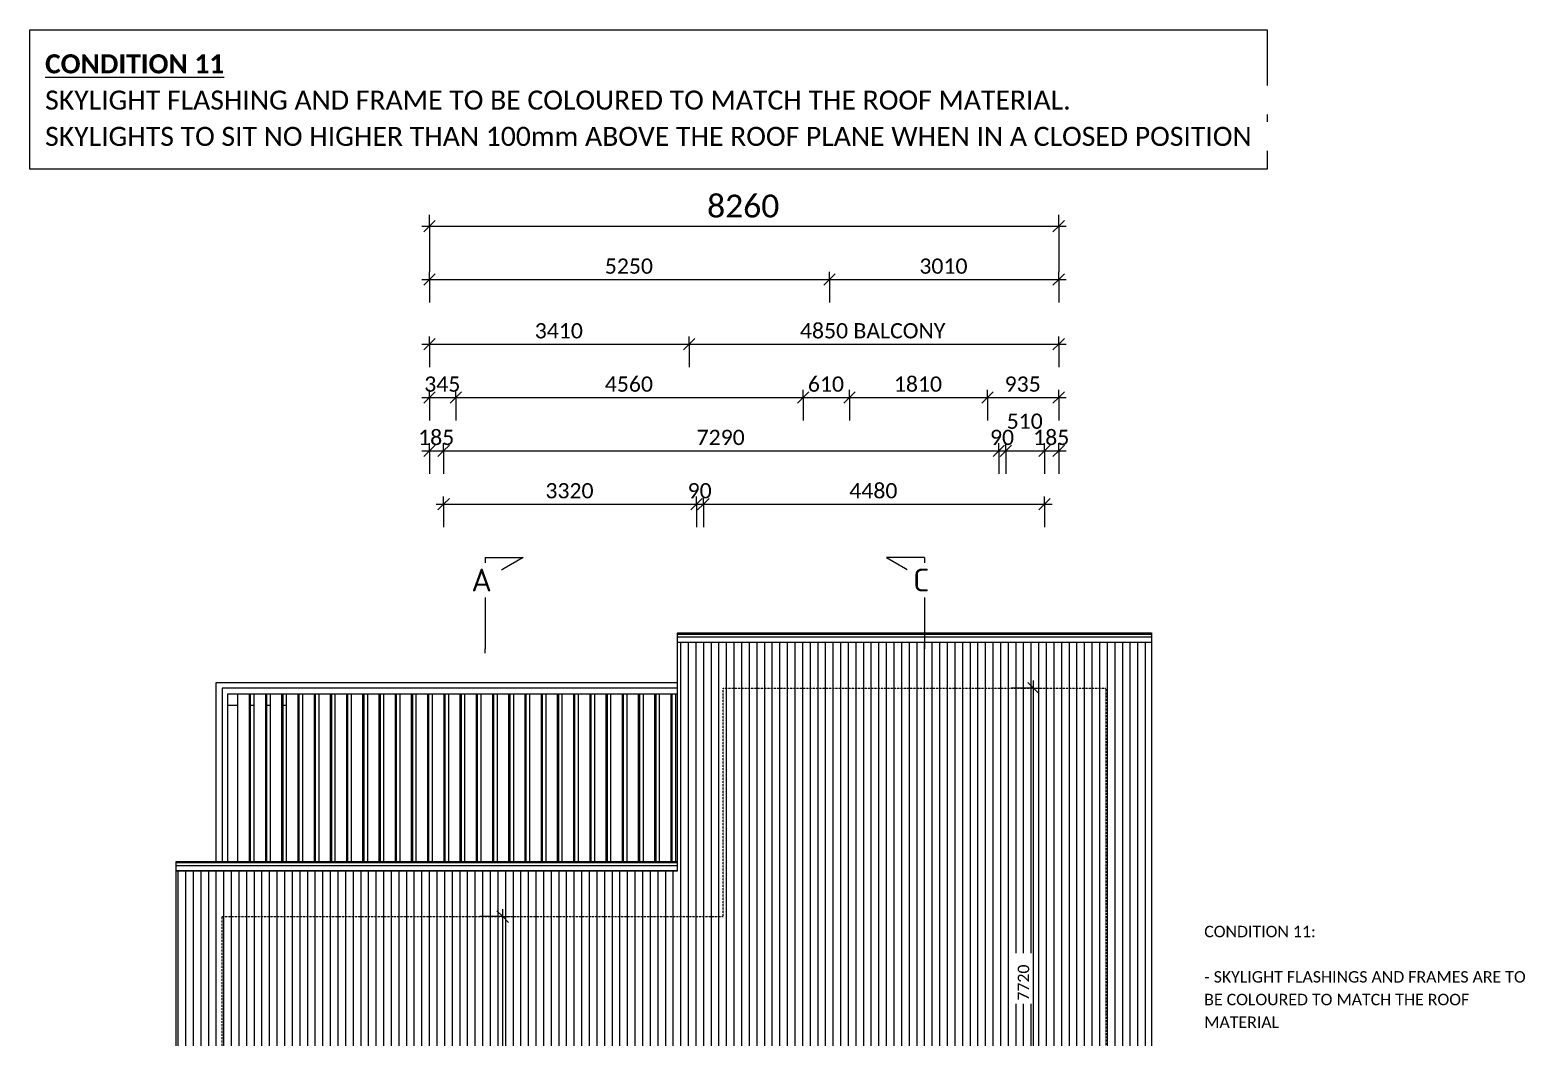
# Model space of a CAD drawing. Header units: millimetres. Extents: x 21531 to 45083, y 2320 to 36941.
# Drawn here: x 25453 to 45083, y 23731 to 36941 of the extents above; entities that cross this region are included whole.
import ezdxf

# ---------------------------------------------------------------- set-up
doc = ezdxf.new("R2010")
doc.units = ezdxf.units.MM
doc.linetypes.add('Overhead', pattern=[3.96875, 2.38125, -1.5875])
for name, color, linetype, lineweight in [('A-ANNO-DIMS', 211, 'Continuous', 9), ('A-ANNO-DIMS-100', 211, 'Continuous', 9), ('A-DETL-MBND', 5, 'Continuous', 9), ('A-FLOR-OVHD', 1, 'Overhead', 9), ('A-ROOF', 132, 'Continuous', 9), ('A-ROOF-OTLN', 132, 'Continuous', 9), ('A-ROOF-PATT', 132, 'Continuous', 9), ('G-ANNO-SYMB', 111, 'Continuous', 9), ('G-ANNO-TEXT', 231, 'Continuous', 9)]:
    doc.layers.add(name, color=color, linetype=linetype, lineweight=lineweight)
doc.styles.add('Calibri_1', font='calibri.ttf', dxfattribs={"height": 200})
doc.styles.add('Calibri_3', font='calibri.ttf', dxfattribs={"height": 150})
doc.styles.add('Calibri_5', font='calibri.ttf', dxfattribs={"height": 300})
doc.styles.add('Calibri_6', font='calibri.ttf', dxfattribs={"height": 250})
doc.styles.add('Calibri_B', font='calibrib.ttf', dxfattribs={"height": 250})
doc.styles.add('ISOCPEUR_1', font='ISOCPEUR.ttf', dxfattribs={"height": 300})
doc.dimstyles.new('1_5mm_Calibri_Orange', dxfattribs={"dimscale": 304.8, "dimtxt": 176.602264, "dimasz": 0.492126, "dimexe": 0.328084, "dimexo": 0.0625, "dimgap": 0, "dimtad": 1, "dimdec": 0, "dimzin": 0, "dimdsep": 46, "dimtxsty": 'Calibri_3', "dimblk1": 'OBLIQUE', "dimblk2": 'OBLIQUE', "dimsah": 1, "dimcen": 0.09, "dimdle": 0.328084, "dimazin": 0, "dimtfac": 1, "dimtdec": 4, "dimtix": 1, "dimtmove": 0, "dimatfit": 3, "dimfxl": 0.984252, "dimfxlon": 1, "dimtvp": 1, "dimtfill": 1, "dimtolj": 1, "dimtzin": 0, "dimarcsym": 2})
doc.dimstyles.new('2_0mm_Calibrii', dxfattribs={"dimscale": 304.8, "dimtxt": 235.469685, "dimasz": 0.492126, "dimexe": 0.328084, "dimexo": 0.0625, "dimgap": 0, "dimtad": 1, "dimdec": 0, "dimzin": 0, "dimdsep": 46, "dimtxsty": 'Calibri_1', "dimblk1": 'OBLIQUE', "dimblk2": 'OBLIQUE', "dimsah": 1, "dimcen": 0.09, "dimdle": 0.328084, "dimazin": 0, "dimtfac": 1, "dimtdec": 4, "dimtix": 1, "dimtmove": 0, "dimatfit": 3, "dimfxl": 0.984252, "dimfxlon": 1, "dimtvp": 1, "dimtolj": 1, "dimtzin": 0, "dimarcsym": 2})
doc.dimstyles.new('2_0mm_Calibrii_1', dxfattribs={"dimscale": 304.8, "dimtxt": 235.469685, "dimasz": 0.492126, "dimexe": 0.328084, "dimexo": 0.0625, "dimgap": 0, "dimtad": 1, "dimdec": 0, "dimzin": 0, "dimdsep": 46, "dimtxsty": 'Calibri_1', "dimblk1": 'OBLIQUE', "dimblk2": 'OBLIQUE', "dimsah": 1, "dimcen": 0.09, "dimdle": 0.328084, "dimazin": 0, "dimtfac": 1, "dimtdec": 4, "dimtix": 1, "dimtmove": 2, "dimatfit": 3, "dimfxl": 0.984252, "dimfxlon": 1, "dimtvp": 1, "dimtolj": 1, "dimtzin": 0, "dimarcsym": 2})
doc.dimstyles.new('3_0mm_CALIBRI', dxfattribs={"dimscale": 304.8, "dimtxt": 353.204527, "dimasz": 0.492126, "dimexe": 0.492126, "dimexo": 0.0625, "dimgap": 0, "dimtad": 1, "dimdec": 0, "dimzin": 0, "dimdsep": 46, "dimtxsty": 'Calibri_5', "dimblk1": 'OBLIQUE', "dimblk2": 'OBLIQUE', "dimsah": 1, "dimcen": 0.09, "dimdle": 0.328084, "dimazin": 0, "dimtfac": 1, "dimtdec": 4, "dimtix": 1, "dimtmove": 0, "dimatfit": 3, "dimfxl": 1.968504, "dimfxlon": 1, "dimtvp": 1, "dimtolj": 1, "dimtzin": 0, "dimarcsym": 2})

# ---------------------------------------------------------------- blocks, each defined once
blk = doc.blocks.new('Columns 1 - Columns 1-1600420-3_ FIRST FLOOR')
at = {"layer": 'A-DETL-MBND', "color": 9}
for p, q in [((28180, 28224), (28336, 28224)), ((28180, 28224), (28180, 26024)), ((28336, 28224), (28347, 28224)), ((28336, 26024), (28336, 28224)), ((28347, 28224), (28347, 26024)), ((28393, 28224), (28549, 28224)), ((28393, 28224), (28393, 26024)), ((28549, 28224), (28560, 28224)), ((28549, 26024), (28549, 28224)), ((28560, 28224), (28560, 26024)), ((28606, 28224), (28762, 28224)), ((28606, 28224), (28606, 26024)), ((28762, 28224), (28772, 28224)), ((28762, 26024), (28762, 28224)), ((28772, 28224), (28772, 26024)), ((28819, 28224), (28975, 28224)), ((28819, 28224), (28819, 26024)), ((28975, 28224), (28985, 28224)), ((28975, 26024), (28975, 28224)), ((28985, 28224), (28985, 26024)), ((29032, 28224), (29188, 28224)), ((29032, 28224), (29032, 26024)), ((29188, 28224), (29198, 28224)), ((29188, 26024), (29188, 28224)), ((29198, 28224), (29198, 26024)), ((29245, 28224), (29400, 28224)), ((29245, 28224), (29245, 26024)), ((29400, 28224), (29411, 28224)), ((29400, 26024), (29400, 28224)), ((29411, 28224), (29411, 26024)), ((29458, 28224), (29613, 28224)), ((29458, 28224), (29458, 26024)), ((29613, 28224), (29624, 28224)), ((29613, 26024), (29613, 28224)), ((29624, 28224), (29624, 26024)), ((29671, 28224), (29826, 28224)), ((29671, 28224), (29671, 26024)), ((29826, 28224), (29837, 28224)), ((29826, 26024), (29826, 28224)), ((29837, 28224), (29837, 26024)), ((29884, 28224), (30039, 28224)), ((29884, 28224), (29884, 26024)), ((30039, 28224), (30050, 28224)), ((30039, 26024), (30039, 28224)), ((30050, 28224), (30050, 26024)), ((30096, 28224), (30252, 28224)), ((30096, 28224), (30096, 26024)), ((30252, 28224), (30263, 28224)), ((30252, 26024), (30252, 28224)), ((30263, 28224), (30263, 26024)), ((30309, 28224), (30465, 28224)), ((30309, 28224), (30309, 26024)), ((30465, 28224), (30476, 28224)), ((30465, 26024), (30465, 28224)), ((30476, 28224), (30476, 26024)), ((30522, 28224), (30678, 28224)), ((30522, 28224), (30522, 26024)), ((30678, 28224), (30688, 28224)), ((30678, 26024), (30678, 28224)), ((30688, 28224), (30688, 26024)), ((30735, 28224), (30891, 28224)), ((30735, 28224), (30735, 26024)), ((30891, 28224), (30901, 28224)), ((30891, 26024), (30891, 28224)), ((30901, 28224), (30901, 26024)), ((30948, 28224), (31104, 28224)), ((30948, 28224), (30948, 26024)), ((31104, 28224), (31114, 28224)), ((31104, 26024), (31104, 28224)), ((31114, 28224), (31114, 26024)), ((31161, 28224), (31316, 28224)), ((31161, 28224), (31161, 26024)), ((31316, 28224), (31327, 28224)), ((31316, 26024), (31316, 28224)), ((31327, 28224), (31327, 26024)), ((31374, 28224), (31529, 28224)), ((31374, 28224), (31374, 26024)), ((31529, 28224), (31540, 28224)), ((31529, 26024), (31529, 28224)), ((31540, 28224), (31540, 26024)), ((31587, 28224), (31742, 28224)), ((31587, 28224), (31587, 26024)), ((31742, 28224), (31753, 28224)), ((31742, 26024), (31742, 28224)), ((31753, 28224), (31753, 26024)), ((31800, 28224), (31955, 28224)), ((31800, 28224), (31800, 26024)), ((31955, 28224), (31966, 28224)), ((31955, 26024), (31955, 28224)), ((31966, 28224), (31966, 26024)), ((32012, 28224), (32168, 28224)), ((32012, 28224), (32012, 26024)), ((32168, 28224), (32179, 28224)), ((32168, 26024), (32168, 28224)), ((32179, 28224), (32179, 26024)), ((32225, 28224), (32381, 28224)), ((32225, 28224), (32225, 26024)), ((32381, 28224), (32392, 28224)), ((32381, 26024), (32381, 28224)), ((32392, 28224), (32392, 26024)), ((32438, 28224), (32594, 28224)), ((32438, 28224), (32438, 26024)), ((32594, 28224), (32604, 28224)), ((32594, 26024), (32594, 28224)), ((32604, 28224), (32604, 26024)), ((32651, 28224), (32807, 28224)), ((32651, 28224), (32651, 26024)), ((32807, 28224), (32817, 28224)), ((32807, 26024), (32807, 28224)), ((32817, 28224), (32817, 26024)), ((32864, 28224), (33020, 28224)), ((32864, 28224), (32864, 26024)), ((33020, 28224), (33030, 28224)), ((33020, 26024), (33020, 28224)), ((33030, 28224), (33030, 26024)), ((33077, 28224), (33232, 28224)), ((33077, 28224), (33077, 26024)), ((33232, 28224), (33243, 28224)), ((33232, 26024), (33232, 28224)), ((33243, 28224), (33243, 26024)), ((33290, 28224), (33445, 28224)), ((33290, 28224), (33290, 26024)), ((33445, 28224), (33456, 28224)), ((33445, 26024), (33445, 28224)), ((33456, 28224), (33456, 26024)), ((33503, 28224), (33658, 28224)), ((33503, 28224), (33503, 26024)), ((33658, 28224), (33669, 28224)), ((33658, 26024), (33658, 28224)), ((33669, 28224), (33669, 26024)), ((33716, 28224), (33871, 28224)), ((33716, 28224), (33716, 26024)), ((33871, 28224), (33882, 28224)), ((33871, 26024), (33871, 28224)), ((33882, 28224), (33882, 26024)), ((33928, 28224), (33955, 28224)), ((33928, 28224), (33928, 26024))]:
    blk.add_line(p, q, dxfattribs=at)
blk = doc.blocks.new('Casework 1 - Casework 1-1662765-3_ FIRST FLOOR')
at = {"layer": 'A-DETL-MBND'}
for p, q in [((28050, 26024), (28050, 28224)), ((28050, 28224), (28180, 28224)), ((28347, 28224), (28393, 28224)), ((28560, 28224), (28606, 28224)), ((28772, 28224), (28819, 28224)), ((28985, 28224), (29032, 28224)), ((29198, 28224), (29245, 28224)), ((29411, 28224), (29458, 28224)), ((29624, 28224), (29671, 28224)), ((29837, 28224), (29884, 28224)), ((30050, 28224), (30096, 28224)), ((30263, 28224), (30309, 28224)), ((30476, 28224), (30522, 28224)), ((30688, 28224), (30735, 28224)), ((30901, 28224), (30948, 28224)), ((31114, 28224), (31161, 28224)), ((31327, 28224), (31374, 28224)), ((31540, 28224), (31587, 28224)), ((31753, 28224), (31800, 28224)), ((31966, 28224), (32012, 28224)), ((32179, 28224), (32225, 28224)), ((32392, 28224), (32438, 28224)), ((32604, 28224), (32651, 28224)), ((32817, 28224), (32864, 28224)), ((33030, 28224), (33077, 28224)), ((33243, 28224), (33290, 28224)), ((33456, 28224), (33503, 28224)), ((33669, 28224), (33716, 28224)), ((33882, 28224), (33928, 28224))]:
    blk.add_line(p, q, dxfattribs=at)
at = {"layer": 'A-FLOR-OVHD'}
blk.add_line((27975, 25299), (34555, 25299), dxfattribs=at)
blk = doc.blocks.new('Section - Atria Section Head - Tail-1417894-3_ FIRST FLOOR')
at = {"layer": 'G-ANNO-SYMB'}
for p, q in [((-12, 5), (-9.11, 0)), ((-12, 0), (-12, 5)), ((-12, 0), (0, 0))]:
    blk.add_line(p, q, dxfattribs=at)
blk = doc.blocks.new('DIMBLOCK1-3_ FIRST FLOOR')
at = {"layer": 'A-ANNO-DIMS-100'}
for p, q in [((30600, 34363), (39060, 34363)), ((30700, 34363), (30625, 34288)), ((30700, 34363), (30700, 34513)), ((30700, 34363), (30775, 34438)), ((30700, 34363), (30700, 33763)), ((38960, 34363), (38885, 34288)), ((38960, 34363), (38960, 34513)), ((38960, 34363), (39035, 34438)), ((38960, 34363), (38960, 33763))]:
    blk.add_line(p, q, dxfattribs=at)
at = {"layer": 'A-ANNO-DIMS-100', "color": 0, "insert": (34344, 34779), "char_height": 300, "width": 1167.31, "attachment_point": 1, "line_spacing_factor": 1.158048, "style": 'Calibri_5'}
blk.add_mtext('8260', dxfattribs=at)
blk = doc.blocks.new('_Oblique')
at = {"color": 0, "linetype": 'ByBlock', "lineweight": -2}
blk.add_line((-0.5, -0.5), (0.5, 0.5), dxfattribs=at)
blk = doc.blocks.new('DIMBLOCK2-3_ FIRST FLOOR')
at = {"layer": 'A-ANNO-DIMS-100'}
for p, q in [((30600, 33663), (35950, 33663)), ((30700, 33663), (30625, 33588)), ((30700, 33663), (30700, 33763)), ((30700, 33663), (30775, 33738)), ((30700, 33663), (30700, 33363)), ((35950, 33663), (35875, 33588)), ((35950, 33663), (35950, 33763)), ((35950, 33663), (36025, 33738)), ((35950, 33663), (35950, 33363))]:
    blk.add_line(p, q, dxfattribs=at)
at = {"layer": 'A-ANNO-DIMS-100', "color": 0, "insert": (33001, 33940), "char_height": 200, "width": 778.21, "attachment_point": 1, "line_spacing_factor": 1.158048, "style": 'Calibri_1'}
blk.add_mtext('5250', dxfattribs=at)
blk = doc.blocks.new('DIMBLOCK3-3_ FIRST FLOOR')
at = {"layer": 'A-ANNO-DIMS-100'}
for p, q in [((35950, 33663), (35875, 33588)), ((35950, 33663), (35950, 33763)), ((35950, 33663), (36025, 33738)), ((35950, 33663), (39060, 33663)), ((35950, 33663), (35950, 33363)), ((38960, 33663), (38885, 33588)), ((38960, 33663), (38960, 33763)), ((38960, 33663), (39035, 33738)), ((38960, 33663), (38960, 33363))]:
    blk.add_line(p, q, dxfattribs=at)
at = {"layer": 'A-ANNO-DIMS-100', "color": 0, "insert": (37131, 33940), "char_height": 200, "width": 778.21, "attachment_point": 1, "line_spacing_factor": 1.158048, "style": 'Calibri_1'}
blk.add_mtext('3010', dxfattribs=at)
blk = doc.blocks.new('DIMBLOCK9-3_ FIRST FLOOR')
at = {"layer": 'A-ANNO-DIMS-100'}
for p, q in [((30600, 32814), (34110, 32814)), ((30700, 32814), (30625, 32739)), ((30700, 32814), (30700, 32914)), ((30700, 32814), (30775, 32889)), ((30700, 32814), (30700, 32514)), ((34110, 32814), (34035, 32739)), ((34110, 32814), (34110, 32914)), ((34110, 32814), (34185, 32889)), ((34110, 32814), (34110, 32514))]:
    blk.add_line(p, q, dxfattribs=at)
at = {"layer": 'A-ANNO-DIMS-100', "color": 0, "insert": (32081, 33091), "char_height": 200, "width": 778.21, "attachment_point": 1, "line_spacing_factor": 1.158048, "style": 'Calibri_1'}
blk.add_mtext('3410', dxfattribs=at)
blk = doc.blocks.new('DIMBLOCK10-3_ FIRST FLOOR')
at = {"layer": 'A-ANNO-DIMS-100'}
for p, q in [((34110, 32814), (34035, 32739)), ((34110, 32814), (34110, 32914)), ((34110, 32814), (34185, 32889)), ((34110, 32814), (39060, 32814)), ((34110, 32814), (34110, 32514)), ((38960, 32814), (38885, 32739)), ((38960, 32814), (38960, 32914)), ((38960, 32814), (39035, 32889)), ((38960, 32814), (38960, 32514))]:
    blk.add_line(p, q, dxfattribs=at)
at = {"layer": 'A-ANNO-DIMS-100', "color": 0, "insert": (35563, 33091), "char_height": 200, "width": 2334.62, "attachment_point": 1, "line_spacing_factor": 1.158048, "style": 'Calibri_1'}
blk.add_mtext('4850 BALCONY', dxfattribs=at)
blk = doc.blocks.new('DIMBLOCK11-3_ FIRST FLOOR')
at = {"layer": 'A-ANNO-DIMS-100'}
for p, q in [((30600, 31414), (30885, 31414)), ((30700, 31414), (30625, 31339)), ((30700, 31414), (30700, 31514)), ((30700, 31414), (30775, 31489)), ((30700, 31414), (30700, 31114)), ((30885, 31414), (30810, 31339)), ((30885, 31414), (30885, 31514)), ((30885, 31414), (30960, 31489)), ((30885, 31414), (30885, 31114))]:
    blk.add_line(p, q, dxfattribs=at)
at = {"layer": 'A-ANNO-DIMS-100', "color": 0, "insert": (30550, 31691), "char_height": 200, "width": 583.66, "attachment_point": 1, "line_spacing_factor": 1.158048, "style": 'Calibri_1'}
blk.add_mtext('185', dxfattribs=at)
blk = doc.blocks.new('DIMBLOCK12-3_ FIRST FLOOR')
at = {"layer": 'A-ANNO-DIMS-100'}
for p, q in [((30885, 31414), (30810, 31339)), ((30885, 31414), (30885, 31514)), ((30885, 31414), (30960, 31489)), ((30885, 31414), (38175, 31414)), ((30885, 31414), (30885, 31114)), ((38175, 31414), (38100, 31339)), ((38175, 31414), (38175, 31514)), ((38175, 31414), (38250, 31489)), ((38175, 31414), (38175, 31114))]:
    blk.add_line(p, q, dxfattribs=at)
at = {"layer": 'A-ANNO-DIMS-100', "color": 0, "insert": (34206, 31691), "char_height": 200, "width": 778.21, "attachment_point": 1, "line_spacing_factor": 1.158048, "style": 'Calibri_1'}
blk.add_mtext('7290', dxfattribs=at)
blk = doc.blocks.new('DIMBLOCK13-3_ FIRST FLOOR')
at = {"layer": 'A-ANNO-DIMS-100'}
for p, q in [((38175, 31414), (38100, 31339)), ((38175, 31414), (38175, 31514)), ((38175, 31414), (38250, 31489)), ((38175, 31414), (38265, 31414)), ((38175, 31414), (38175, 31114)), ((38265, 31414), (38190, 31339)), ((38265, 31414), (38265, 31514)), ((38265, 31414), (38340, 31489)), ((38265, 31414), (38265, 31114))]:
    blk.add_line(p, q, dxfattribs=at)
at = {"layer": 'A-ANNO-DIMS-100', "color": 0, "insert": (38058, 31691), "char_height": 200, "width": 389.1, "attachment_point": 1, "line_spacing_factor": 1.158048, "style": 'Calibri_1'}
blk.add_mtext('90', dxfattribs=at)
blk = doc.blocks.new('DIMBLOCK14-3_ FIRST FLOOR')
at = {"layer": 'A-ANNO-DIMS-100'}
for p, q in [((38265, 31414), (38190, 31339)), ((38265, 31414), (38265, 31514)), ((38265, 31414), (38340, 31489)), ((38265, 31414), (38775, 31414)), ((38265, 31414), (38265, 31114)), ((38775, 31414), (38700, 31339)), ((38775, 31414), (38775, 31514)), ((38775, 31414), (38850, 31489)), ((38775, 31414), (38775, 31114))]:
    blk.add_line(p, q, dxfattribs=at)
at = {"layer": 'A-ANNO-DIMS-100', "color": 0, "insert": (38277, 31904), "char_height": 200, "width": 583.66, "attachment_point": 1, "line_spacing_factor": 1.158048, "style": 'Calibri_1'}
blk.add_mtext('510', dxfattribs=at)
blk = doc.blocks.new('DIMBLOCK15-3_ FIRST FLOOR')
at = {"layer": 'A-ANNO-DIMS-100'}
for p, q in [((38775, 31414), (38700, 31339)), ((38775, 31414), (38775, 31514)), ((38775, 31414), (38850, 31489)), ((38775, 31414), (39060, 31414)), ((38775, 31414), (38775, 31114)), ((38960, 31414), (38885, 31339)), ((38960, 31414), (38960, 31514)), ((38960, 31414), (39035, 31489)), ((38960, 31414), (38960, 31114))]:
    blk.add_line(p, q, dxfattribs=at)
at = {"layer": 'A-ANNO-DIMS-100', "color": 0, "insert": (38625, 31691), "char_height": 200, "width": 583.66, "attachment_point": 1, "line_spacing_factor": 1.158048, "style": 'Calibri_1'}
blk.add_mtext('185', dxfattribs=at)
blk = doc.blocks.new('DIMBLOCK16-3_ FIRST FLOOR')
at = {"layer": 'A-ANNO-DIMS-100'}
for p, q in [((30785, 30714), (34205, 30714)), ((30885, 30714), (30810, 30639)), ((30885, 30714), (30885, 30814)), ((30885, 30714), (30960, 30789)), ((30885, 30714), (30885, 30414)), ((34205, 30714), (34130, 30639)), ((34205, 30714), (34205, 30814)), ((34205, 30714), (34280, 30789)), ((34205, 30714), (34205, 30414))]:
    blk.add_line(p, q, dxfattribs=at)
at = {"layer": 'A-ANNO-DIMS-100', "color": 0, "insert": (32221, 30991), "char_height": 200, "width": 778.21, "attachment_point": 1, "line_spacing_factor": 1.158048, "style": 'Calibri_1'}
blk.add_mtext('3320', dxfattribs=at)
blk = doc.blocks.new('DIMBLOCK17-3_ FIRST FLOOR')
at = {"layer": 'A-ANNO-DIMS-100'}
for p, q in [((34205, 30714), (34130, 30639)), ((34205, 30714), (34205, 30814)), ((34205, 30714), (34280, 30789)), ((34205, 30714), (34295, 30714)), ((34205, 30714), (34205, 30414)), ((34295, 30714), (34220, 30639)), ((34295, 30714), (34295, 30814)), ((34295, 30714), (34370, 30789)), ((34295, 30714), (34295, 30414))]:
    blk.add_line(p, q, dxfattribs=at)
at = {"layer": 'A-ANNO-DIMS-100', "color": 0, "insert": (34088, 30991), "char_height": 200, "width": 389.1, "attachment_point": 1, "line_spacing_factor": 1.158048, "style": 'Calibri_1'}
blk.add_mtext('90', dxfattribs=at)
blk = doc.blocks.new('DIMBLOCK18-3_ FIRST FLOOR')
at = {"layer": 'A-ANNO-DIMS-100'}
for p, q in [((34295, 30714), (34220, 30639)), ((34295, 30714), (34295, 30814)), ((34295, 30714), (34370, 30789)), ((34295, 30714), (38875, 30714)), ((34295, 30714), (34295, 30414)), ((38775, 30714), (38700, 30639)), ((38775, 30714), (38775, 30814)), ((38775, 30714), (38850, 30789)), ((38775, 30714), (38775, 30414))]:
    blk.add_line(p, q, dxfattribs=at)
at = {"layer": 'A-ANNO-DIMS-100', "color": 0, "insert": (36211, 30991), "char_height": 200, "width": 778.21, "attachment_point": 1, "line_spacing_factor": 1.158048, "style": 'Calibri_1'}
blk.add_mtext('4480', dxfattribs=at)
blk = doc.blocks.new('DIMBLOCK54-3_ FIRST FLOOR')
at = {"layer": 'A-ANNO-DIMS-100'}
for p, q in [((30700, 32114), (30700, 32214)), ((31045, 32114), (31045, 32214)), ((30600, 32114), (31045, 32114)), ((30700, 32114), (30625, 32039)), ((30700, 32114), (30775, 32189)), ((30700, 32114), (30700, 31814)), ((31045, 32114), (30970, 32039)), ((31045, 32114), (31120, 32189)), ((31045, 32114), (31045, 31814))]:
    blk.add_line(p, q, dxfattribs=at)
at = {"layer": 'A-ANNO-DIMS-100', "color": 0, "insert": (30630, 32391), "char_height": 200, "width": 583.66, "attachment_point": 1, "line_spacing_factor": 1.158048, "style": 'Calibri_1'}
blk.add_mtext('345', dxfattribs=at)
blk = doc.blocks.new('DIMBLOCK55-3_ FIRST FLOOR')
at = {"layer": 'A-ANNO-DIMS-100'}
for p, q in [((31045, 32114), (31045, 32214)), ((35605, 32114), (35605, 32214)), ((31045, 32114), (30970, 32039)), ((31045, 32114), (31120, 32189)), ((31045, 32114), (35605, 32114)), ((31045, 32114), (31045, 31814)), ((35605, 32114), (35530, 32039)), ((35605, 32114), (35680, 32189)), ((35605, 32114), (35605, 31814))]:
    blk.add_line(p, q, dxfattribs=at)
at = {"layer": 'A-ANNO-DIMS-100', "color": 0, "insert": (33001, 32391), "char_height": 200, "width": 778.21, "attachment_point": 1, "line_spacing_factor": 1.158048, "style": 'Calibri_1'}
blk.add_mtext('4560', dxfattribs=at)
blk = doc.blocks.new('DIMBLOCK56-3_ FIRST FLOOR')
at = {"layer": 'A-ANNO-DIMS-100'}
for p, q in [((35605, 32114), (35605, 32214)), ((36215, 32114), (36215, 32214)), ((35605, 32114), (35530, 32039)), ((35605, 32114), (35680, 32189)), ((35605, 32114), (36215, 32114)), ((35605, 32114), (35605, 31814)), ((36215, 32114), (36140, 32039)), ((36215, 32114), (36290, 32189)), ((36215, 32114), (36215, 31814))]:
    blk.add_line(p, q, dxfattribs=at)
at = {"layer": 'A-ANNO-DIMS-100', "color": 0, "insert": (35667, 32391), "char_height": 200, "width": 583.66, "attachment_point": 1, "line_spacing_factor": 1.158048, "style": 'Calibri_1'}
blk.add_mtext('610', dxfattribs=at)
blk = doc.blocks.new('DIMBLOCK57-3_ FIRST FLOOR')
at = {"layer": 'A-ANNO-DIMS-100'}
for p, q in [((36215, 32114), (36215, 32214)), ((38025, 32114), (38025, 32214)), ((36215, 32114), (36140, 32039)), ((36215, 32114), (36290, 32189)), ((36215, 32114), (38025, 32114)), ((36215, 32114), (36215, 31814)), ((38025, 32114), (37950, 32039)), ((38025, 32114), (38100, 32189)), ((38025, 32114), (38025, 31814))]:
    blk.add_line(p, q, dxfattribs=at)
at = {"layer": 'A-ANNO-DIMS-100', "color": 0, "insert": (36796, 32391), "char_height": 200, "width": 778.21, "attachment_point": 1, "line_spacing_factor": 1.158048, "style": 'Calibri_1'}
blk.add_mtext('1810', dxfattribs=at)
blk = doc.blocks.new('DIMBLOCK58-3_ FIRST FLOOR')
at = {"layer": 'A-ANNO-DIMS-100'}
for p, q in [((38025, 32114), (38025, 32214)), ((38960, 32114), (38960, 32214)), ((38025, 32114), (37950, 32039)), ((38025, 32114), (38100, 32189)), ((38025, 32114), (39060, 32114)), ((38025, 32114), (38025, 31814)), ((38960, 32114), (38885, 32039)), ((38960, 32114), (39035, 32189)), ((38960, 32114), (38960, 31814))]:
    blk.add_line(p, q, dxfattribs=at)
at = {"layer": 'A-ANNO-DIMS-100', "color": 0, "insert": (38250, 32391), "char_height": 200, "width": 583.66, "attachment_point": 1, "line_spacing_factor": 1.158048, "style": 'Calibri_1'}
blk.add_mtext('935', dxfattribs=at)
blk = doc.blocks.new('DIMBLOCK77-3_ FIRST FLOOR')
at = {"layer": 'A-ANNO-DIMS-100'}
for p, q in [((38630, 28299), (38330, 28299)), ((38630, 28299), (38555, 28374)), ((38630, 20479), (38630, 28399)), ((38630, 28299), (38705, 28224)), ((38630, 28299), (38730, 28299)), ((38630, 20579), (38555, 20654)), ((38630, 20579), (38330, 20579)), ((38630, 20579), (38705, 20504)), ((38630, 20579), (38730, 20579))]:
    blk.add_line(p, q, dxfattribs=at)
at = {"layer": 'A-ANNO-DIMS-100', "color": 0, "insert": (38422, 24196), "char_height": 150, "width": 583.66, "attachment_point": 1, "rotation": 90, "line_spacing_factor": 1.158048, "style": 'Calibri_3', "bg_fill": 3, "box_fill_scale": 1.25, "bg_fill_color": 9, "bg_fill_true_color": 13158600, "bg_fill_transparency": 0}
blk.add_mtext('7720', dxfattribs=at)
blk = doc.blocks.new('DIMBLOCK78-3_ FIRST FLOOR')
at = {"layer": 'A-ANNO-DIMS-100'}
for p, q in [((31660, 25299), (31585, 25374)), ((31660, 18194), (31660, 25399)), ((31660, 25299), (31360, 25299)), ((31660, 25299), (31735, 25224)), ((31660, 25299), (31760, 25299)), ((31660, 18294), (31360, 18294)), ((31660, 18294), (31585, 18369)), ((31660, 18294), (31735, 18219)), ((31660, 18294), (31760, 18294))]:
    blk.add_line(p, q, dxfattribs=at)
at = {"layer": 'A-ANNO-DIMS-100', "color": 0, "insert": (31452, 21554), "char_height": 150, "width": 583.66, "attachment_point": 1, "rotation": 90, "line_spacing_factor": 1.158048, "style": 'Calibri_3', "bg_fill": 3, "box_fill_scale": 1.25, "bg_fill_color": 9, "bg_fill_true_color": 13158600, "bg_fill_transparency": 0}
blk.add_mtext('7005', dxfattribs=at)

msp = doc.modelspace()

# ---------------------------------------------------------------- hatches: boundary and pattern name
at = {"layer": 'A-ROOF-PATT'}
h = msp.add_hatch(dxfattribs=at)
h.set_pattern_fill('FP_7', color=254, style=0, pattern_type=2)
h.set_pattern_definition([(270, (0, 247.58), (100, 6e-15), [])])
h.paths.add_polyline_path([(39220.1, 16179.5), (40180.4, 16179.5), (40180.4, 28899.5), (33955.4, 28899.5), (33955.4, 25899.5), (27375.4, 25899.5), (27375.4, 17949.5), (30700.4, 17949.5), (30700.4, 18294.5), (34065.4, 18294.5), (34065.4, 20579.4), (39005.4, 20579.4), (39005.4, 16914.1), (38960.4, 16914.1), (38960.4, 16179.5)])
h.paths.add_polyline_path([(38960.4, 16964.1), (38990.4, 16964.1), (38990.4, 20529.4), (38960.4, 20529.4), (38960.4, 17188.2)])
h.paths.add_polyline_path([(34080.4, 18294.5), (34110.4, 18294.5), (34110.4, 20529.4), (34080.4, 20529.4), (34080.4, 18447.4)])
h.paths.add_polyline_path([(37771.7, 21054.3), (37406.8, 21054.5), (37406.8, 21679.8), (38034.5, 21679.8), (38034.5, 21054.3), (37844.1, 21054.3)])
h.paths.add_polyline_path([(34642.7, 21434.3), (34611.6, 21434.5), (34611.6, 22059.8), (35239.3, 22059.8), (35239.3, 21434.3), (34874.8, 21434.3)])

# ---------------------------------------------------------------- linework, layer by layer
at = {"layer": 'A-DETL-MBND', "color": 9}
for p, q in [((27900.4, 28374.5), (33955.4, 28374.5)), ((27900.4, 26024.5), (27900.4, 28374.5)), ((33955.4, 28299.5), (27975.4, 28299.5)), ((27975.4, 28299.5), (27975.4, 26024.5))]:
    msp.add_line(p, q, dxfattribs=at)
at = {"layer": 'A-DETL-MBND'}
for p, q in [((28180.4, 28069.5), (28050.4, 28069.5)), ((28393.3, 28069.5), (28346.6, 28069.5)), ((28606.2, 28069.5), (28559.5, 28069.5)), ((28819.1, 28069.5), (28772.4, 28069.5))]:
    msp.add_line(p, q, dxfattribs=at)
at = {"layer": 'A-FLOR-OVHD'}
for p, q in [((34555.4, 28299.5), (39580.4, 28299.5)), ((34555.4, 25299.5), (34555.4, 28299.5)), ((39580.4, 28299.5), (39580.4, 16229.5)), ((27975.4, 17949.5), (27975.4, 25299.5))]:
    msp.add_line(p, q, dxfattribs=at)
at = {"layer": 'A-ROOF', "color": 254}
for p, q in [((40180.4, 28899.5), (33955.4, 28899.5)), ((33955.4, 25902.6), (33955.4, 28899.5)), ((40180.4, 28899.5), (40180.4, 16179.5)), ((33955.4, 25899.5), (27375.4, 25899.5)), ((27375.4, 17949.5), (27375.4, 25899.5))]:
    msp.add_line(p, q, dxfattribs=at)
at = {"layer": 'A-ROOF-OTLN'}
for p, q in [((33955.4, 28899.5), (33955.4, 29024.5)), ((33955.4, 29024.5), (40180.4, 29024.5)), ((33955.4, 29011.8), (40180.4, 29011.8)), ((33955.4, 29009.4), (40180.4, 29009.4)), ((33955.4, 28971.3), (40180.4, 28971.3)), ((33955.4, 28902.6), (40180.4, 28902.6)), ((40180.4, 29024.5), (40180.4, 28899.5)), ((27375.4, 25899.5), (27375.4, 26024.5)), ((27375.4, 26024.5), (33955.4, 26024.5)), ((27375.4, 26011.8), (33955.4, 26011.8)), ((27375.4, 26009.4), (33955.4, 26009.4)), ((27375.4, 25971.3), (33955.4, 25971.3)), ((27375.4, 25902.6), (33955.4, 25902.6)), ((33955.4, 25902.6), (33955.4, 25899.5))]:
    msp.add_line(p, q, dxfattribs=at)
at = {"layer": 'G-ANNO-SYMB'}
for p, q in [((31429, 28759.5), (31429, 28816.2)), ((37198.6, 28614.6), (37198.6, 28816.2))]:
    msp.add_line(p, q, dxfattribs=at)
at = {"layer": 'G-ANNO-TEXT', "color": 7, "flags": 128}
msp.add_lwpolyline([(25453, 36941.3), (41695, 36941.3), (41695, 35112.3), (25453, 35112.3)], close=True, dxfattribs=at)

# ---------------------------------------------------------------- block references
at = {"layer": 'A-DETL-MBND', "color": 9}
msp.add_blockref('Columns 1 - Columns 1-1600420-3_ FIRST FLOOR', (0, 0), dxfattribs=at)
at = {"layer": 'A-FLOR-OVHD'}
msp.add_blockref('Casework 1 - Casework 1-1662765-3_ FIRST FLOOR', (0, 0), dxfattribs=at)
at = {"layer": 'G-ANNO-SYMB', "xscale": 99.99999999999993, "yscale": 99.99999999999993, "zscale": 99.99999999999993, "rotation": 269.9999999999998}
msp.add_blockref('Section - Atria Section Head - Tail-1417894-3_ FIRST FLOOR', (31429, 28816.2), dxfattribs=at)
at = {"layer": 'G-ANNO-SYMB', "extrusion": (0, 0, -1), "xscale": 99.99999999999993, "yscale": 99.99999999999993, "zscale": 99.99999999999993, "rotation": 270.0000000000002}
msp.add_blockref('Section - Atria Section Head - Tail-1417894-3_ FIRST FLOOR', (-37198.6, 28816.2), dxfattribs=at)

# ---------------------------------------------------------------- texts
at = {"layer": 'G-ANNO-TEXT', "color": 7, "char_height": 150, "attachment_point": 1, "style": 'Calibri_3'}
for s, insert, width in [('CONDITION 11:', (40870.8, 25178.7), 1867.932), ('- SKYLIGHT FLASHINGS AND FRAMES ARE TO ', (40870.8, 24583.4), 5387.34), ('BE COLOURED TO MATCH THE ROOF ', (40870.8, 24285.7), 4489.45), ('MATERIAL', (40870.8, 23988.1), 1242.616)]:
    msp.add_mtext(s, dxfattribs=dict(at, insert=insert, width=width))

# ---------------------------------------------------------------- dimensions: what is measured, and where the dimension line sits
at = {"layer": 'A-ANNO-DIMS'}
for base, p1, p2, dimstyle, override, picture, middle in [((38960.4, 34363.3), (30700.4, 33763.3), (38960.4, 33763.3), '3_0mm_CALIBRI', {"dimpost": '<>', "dimfxl": 8260}, 'DIMBLOCK1-3_ FIRST FLOOR', (34830.4, 34517)), ((35950.4, 33663.3), (30700.4, 33363.3), (35950.4, 33363.3), '2_0mm_Calibrii', {"dimpost": '<>', "dimfxl": 5250.000001}, 'DIMBLOCK2-3_ FIRST FLOOR', (33325.4, 33765.7)), ((38960.4, 33663.3), (35950.4, 33363.3), (38960.4, 33363.3), '2_0mm_Calibrii', {"dimpost": '<>', "dimfxl": 3009.999999}, 'DIMBLOCK3-3_ FIRST FLOOR', (37455.4, 33765.7)), ((34110.4, 32814.1), (30700.4, 32514.1), (34110.4, 32514.1), '2_0mm_Calibrii', {"dimpost": '<>', "dimfxl": 3410}, 'DIMBLOCK9-3_ FIRST FLOOR', (32405.4, 32916.6)), ((38960.4, 32814.1), (34110.4, 32514.1), (38960.4, 32514.1), '2_0mm_Calibrii', {"dimpost": '<>BALCONY', "dimfxl": 4850}, 'DIMBLOCK10-3_ FIRST FLOOR', (36535.4, 32916.6)), ((31045.4, 32114.1), (30700.4, 31814.1), (31045.4, 31814.1), '2_0mm_Calibrii', {"dimpost": '<>', "dimfxl": 345}, 'DIMBLOCK54-3_ FIRST FLOOR', (30872.9, 32216.6)), ((35605.4, 32114.1), (31045.4, 31814.1), (35605.4, 31814.1), '2_0mm_Calibrii', {"dimpost": '<>', "dimfxl": 4560}, 'DIMBLOCK55-3_ FIRST FLOOR', (33325.4, 32216.6)), ((36215.4, 32114.1), (35605.4, 31814.1), (36215.4, 31814.1), '2_0mm_Calibrii', {"dimpost": '<>', "dimfxl": 610}, 'DIMBLOCK56-3_ FIRST FLOOR', (35910.4, 32216.6)), ((38025.4, 32114.1), (36215.4, 31814.1), (38025.4, 31814.1), '2_0mm_Calibrii', {"dimpost": '<>', "dimfxl": 1810}, 'DIMBLOCK57-3_ FIRST FLOOR', (37120.4, 32216.6)), ((38960.4, 32114.1), (38025.4, 31814.1), (38960.4, 31814.1), '2_0mm_Calibrii', {"dimpost": '<>', "dimfxl": 935}, 'DIMBLOCK58-3_ FIRST FLOOR', (38492.9, 32216.6)), ((30885.4, 31414.1), (30700.4, 31114.1), (30885.4, 31114.1), '2_0mm_Calibrii', {"dimpost": '<>', "dimfxl": 185}, 'DIMBLOCK11-3_ FIRST FLOOR', (30792.9, 31516.6)), ((38175.4, 31414.1), (30885.4, 31114.1), (38175.4, 31114.1), '2_0mm_Calibrii', {"dimpost": '<>', "dimfxl": 7290}, 'DIMBLOCK12-3_ FIRST FLOOR', (34530.4, 31516.6)), ((38265.4, 31414.1), (38175.4, 31114.1), (38265.4, 31114.1), '2_0mm_Calibrii', {"dimpost": '<>', "dimfxl": 90}, 'DIMBLOCK13-3_ FIRST FLOOR', (38220.4, 31516.6)), ((38960.4, 31414.1), (38775.4, 31114.1), (38960.4, 31114.1), '2_0mm_Calibrii', {"dimpost": '<>', "dimfxl": 185}, 'DIMBLOCK15-3_ FIRST FLOOR', (38867.9, 31516.6)), ((34205.4, 30714.1), (30885.4, 30414.1), (34205.4, 30414.1), '2_0mm_Calibrii', {"dimpost": '<>', "dimfxl": 3320.000001}, 'DIMBLOCK16-3_ FIRST FLOOR', (32545.4, 30816.6)), ((34295.4, 30714.1), (34205.4, 30414.1), (34295.4, 30414.1), '2_0mm_Calibrii', {"dimpost": '<>', "dimfxl": 90}, 'DIMBLOCK17-3_ FIRST FLOOR', (34250.4, 30816.6)), ((38775.4, 30714.1), (34295.4, 30414.1), (38775.4, 30414.1), '2_0mm_Calibrii', {"dimpost": '<>', "dimfxl": 4479.999999}, 'DIMBLOCK18-3_ FIRST FLOOR', (36535.4, 30816.6))]:
    dim = msp.add_linear_dim(base=base, p1=p1, p2=p2, dimstyle=dimstyle, override=override, dxfattribs=at)
    dim.commit()
    dim.dimension.update_dxf_attribs({"geometry": picture, "text_midpoint": middle})
dim = msp.add_linear_dim(base=(38775.4, 31414.1), p1=(38265.4, 31114.1), p2=(38775.4, 31114.1), dimstyle='2_0mm_Calibrii_1', override={"dimpost": '<>', "dimfxl": 510}, dxfattribs=at)
dim.commit()
dim.dimension.update_dxf_attribs({"geometry": 'DIMBLOCK14-3_ FIRST FLOOR', "text_midpoint": (38569.1, 31770.7), "dimtype": 160})

# ---------------------------------------------------------------- next in the draw order: texts
at = {"layer": 'G-ANNO-SYMB', "char_height": 300, "attachment_point": 1, "style": 'ISOCPEUR_1', "bg_fill": 3, "box_fill_scale": 1.25, "bg_fill_color": 9, "bg_fill_true_color": 13158600, "bg_fill_transparency": 0}
for s, insert, width in [('A', (31248.7, 29868.4), 320.675), ('C', (37047.8, 29868.4), 248.523)]:
    msp.add_mtext(s, dxfattribs=dict(at, insert=insert, width=width))
at = {"layer": 'G-ANNO-TEXT', "color": 7, "char_height": 250, "attachment_point": 1, "bg_fill": 3, "box_fill_scale": 1.25, "bg_fill_color": 9, "bg_fill_true_color": 13158600, "bg_fill_transparency": 0}
for s, insert, width, style in [('\\LCONDITION 11', (25653, 36620.9), 2886.075, 'Calibri_B'), ('SKYLIGHT FLASHING AND FRAME TO BE COLOURED TO MATCH THE ROOF MATERIAL.', (25653, 36144.6), 16314.341, 'Calibri_6'), ('SKYLIGHTS TO SIT NO HIGHER THAN 100mm ABOVE THE ROOF PLANE WHEN IN A CLOSED POSITION', (25653, 35668.4), 19192.399, 'Calibri_6')]:
    msp.add_mtext(s, dxfattribs=dict(at, insert=insert, width=width, style=style))

# ---------------------------------------------------------------- next in the draw order: dimensions: what is measured, and where the dimension line sits
at = {"layer": 'A-ANNO-DIMS'}
for base, p1, p2, override, picture, middle in [((38629.5, 28299.5), (38329.5, 20579.5), (38329.5, 28299.5), {"dimpost": '<>', "dimfxl": 7719.999998}, 'DIMBLOCK77-3_ FIRST FLOOR', (38552.7, 24439.5)), ((31660, 25299.5), (31360, 18294.5), (31360, 25299.5), {"dimpost": '<>', "dimfxl": 7005}, 'DIMBLOCK78-3_ FIRST FLOOR', (31583.1, 21797))]:
    dim = msp.add_linear_dim(base=base, p1=p1, p2=p2, angle=90, dimstyle='1_5mm_Calibri_Orange', override=override, dxfattribs=at)
    dim.commit()
    dim.dimension.update_dxf_attribs({"geometry": picture, "text_midpoint": middle})

doc.saveas('drawing.dxf')
